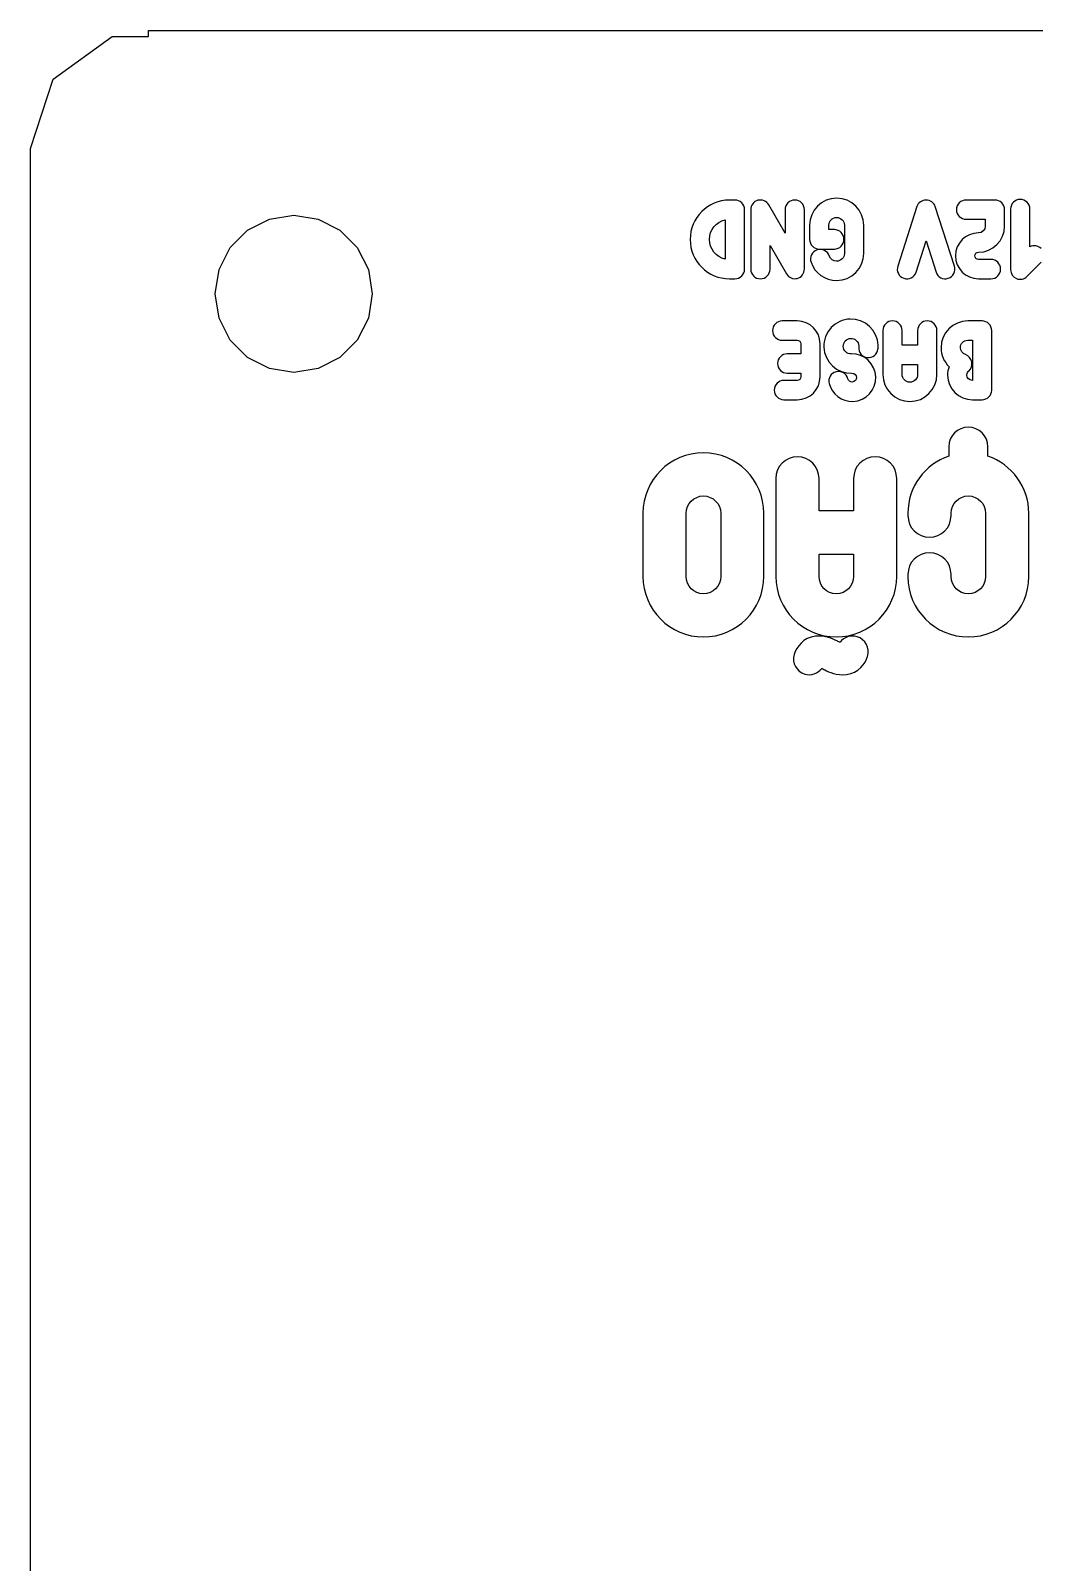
# Model space of a CAD drawing. Extents: x 0 to 215, y 0 to 110.
# Drawn here: x 105.58 to 131.14, y 71.15 to 110.14 of the extents above; entities that cross this region are included whole.
import ezdxf

# ---------------------------------------------------------------- set-up
doc = ezdxf.new("R2010")
doc.units = 0
doc.layers.get('0').update_dxf_attribs({"linetype": 'CONTINUOUS'})

msp = doc.modelspace()

# ---------------------------------------------------------------- linework, layer by layer
at = {"color": 7}
for points in [[(106.15124, 108.905861), (107.65124, 109.995863)], [(107.65124, 109.995863), (108.578241, 109.995863)], [(108.578241, 110.142861), (211.578241, 110.142861)], [(108.578241, 109.995863), (108.578241, 110.142861)], [(105.578241, 107.142861), (106.15124, 108.905861)], [(105.578241, 3.142869), (105.578241, 107.142861)], [(123.510367, 105.83151), (123.376357, 105.83151)], [(124.790251, 105.587137), (124.790251, 104.988027), (124.372452, 105.710637)], [(128.147603, 105.66334), (127.658853, 104.149799)], [(129.104077, 104.149799), (128.61533, 105.66334)], [(130.131007, 105.83151), (129.400512, 105.83151)], [(111.102242, 105.060863), (111.66024, 105.344863)], [(111.66024, 105.344863), (112.278242, 105.442862)], [(112.278242, 105.442862), (112.896241, 105.344863)], [(112.896241, 105.344863), (113.454242, 105.060863)], [(123.265994, 105.326998), (123.265994, 104.328479)], [(123.757371, 104.070968), (123.757371, 105.584509)], [(123.915235, 105.587137), (123.915235, 104.073596)], [(125.281628, 104.073596), (125.281628, 105.587137)], [(129.400512, 105.340136), (129.886631, 105.340136), (129.886631, 105.16671)], [(130.378008, 105.16671), (130.378008, 105.587137)], [(130.531644, 105.600277), (130.531644, 104.057828)], [(131.023019, 104.635918), (131.023019, 105.600277)], [(110.660239, 104.618863), (111.102242, 105.060863)], [(113.454242, 105.060863), (113.896242, 104.618863)], [(125.413956, 105.190358), (125.413956, 104.830366)], [(126.044599, 105.077367), (125.905331, 105.077367), (125.905331, 105.190358)], [(126.299482, 105.190358), (126.299482, 104.470375)], [(126.790859, 104.470375), (126.790859, 105.190358)], [(110.376242, 104.060862), (110.660239, 104.618863)], [(113.896242, 104.618863), (114.180242, 104.060862)], [(124.406609, 104.073596), (124.406609, 104.672706), (124.824411, 103.950095)], [(125.65833, 104.583365), (126.044599, 104.583365)], [(128.12658, 103.997393), (128.381466, 104.788324), (128.63635, 103.997393)], [(130.031154, 104.317969), (129.713205, 104.317969)], [(130.949443, 103.884403), (131.312065, 104.247021)], [(110.27824, 103.442863), (110.376242, 104.060862)], [(114.180242, 104.060862), (114.278241, 103.442863)], [(123.376357, 103.826595), (123.510367, 103.826595)], [(129.713205, 103.826595), (130.031154, 103.826595)], [(110.376242, 102.824861), (110.27824, 103.442863)], [(114.278241, 103.442863), (114.180242, 102.824861)], [(110.660239, 102.266863), (110.376242, 102.824861)], [(114.180242, 102.824861), (113.896242, 102.266863)], [(125.098754, 102.752889), (124.715115, 102.752889)], [(129.804919, 102.752889), (129.4423, 102.752889)], [(111.102242, 101.824861), (110.660239, 102.266863)], [(113.896242, 102.266863), (113.454242, 101.824861)], [(124.715115, 102.261512), (125.098754, 102.261512)], [(125.190724, 102.169544), (125.190724, 101.914658), (124.84387, 101.914658)], [(125.682098, 101.331316), (125.682098, 102.169544)], [(127.279188, 102.508513), (127.279188, 101.391751)], [(128.164717, 102.508513), (128.164717, 102.138012), (127.770565, 102.138012), (127.770565, 102.508513)], [(128.656091, 101.391751), (128.656091, 102.508513)], [(129.4423, 102.261512), (129.557918, 102.261512), (129.557918, 101.239345)], [(130.051923, 100.992345), (130.051923, 102.505885)], [(111.66024, 101.540863), (111.102242, 101.824861)], [(113.454242, 101.824861), (112.896241, 101.540863)], [(126.66411, 102.090714), (126.66411, 102.090714)], [(112.278242, 101.442861), (111.66024, 101.540863)], [(112.896241, 101.540863), (112.278242, 101.442861)], [(124.84387, 101.423284), (125.190724, 101.423284), (125.190724, 101.331316)], [(127.770565, 101.391751), (127.770565, 101.646637), (128.164717, 101.646637)], [(128.164717, 101.646637), (128.164717, 101.391751)], [(125.098754, 101.239345), (124.757157, 101.239345)], [(125.90988, 101.163143), (125.90988, 101.163143)], [(126.385489, 101.281388), (126.385489, 101.281388)], [(124.757157, 100.747971), (125.098754, 100.747971)], [(129.565801, 100.747971), (129.804919, 100.747971)], [(128.957366, 99.549176), (128.963237, 99.314214)], [(129.955956, 99.308341), (129.955956, 99.549176)], [(124.55556, 98.74443), (124.55556, 96.247955)], [(126.535118, 98.74443), (126.535118, 97.916187), (125.654009, 97.916187), (125.654009, 98.74443)], [(127.633566, 96.247955), (127.633566, 98.74443)], [(121.171643, 97.857448), (121.171643, 96.247955)], [(122.270094, 96.247955), (122.270094, 97.857448)], [(123.151203, 97.857448), (123.151203, 96.247955)], [(124.249651, 96.247955), (124.249651, 97.857448)], [(127.917654, 97.857448), (127.917654, 97.798707)], [(129.016102, 97.798707), (129.016102, 97.857448)], [(129.897211, 97.857448), (129.897211, 96.247955)], [(130.995663, 96.247955), (130.995663, 97.857448)], [(125.654009, 96.247955), (125.654009, 96.817739), (126.535118, 96.817739)], [(126.535118, 96.817739), (126.535118, 96.247955)], [(127.917654, 96.300823), (127.917654, 96.247955)], [(129.016102, 96.247955), (129.016102, 96.300823)], [(126.159204, 94.585615), (126.135694, 94.597355), (126.112214, 94.609096)], [(125.748006, 93.898339), (125.777377, 93.880728), (125.800886, 93.868988)]]:
    msp.add_lwpolyline(points, dxfattribs=at)
for points in [[(123.376357, 105.83151), (122.824545, 105.83151), (122.372586, 105.379551), (122.372586, 104.827739)], [(123.757371, 105.584509), (123.757371, 105.72115), (123.647008, 105.83151), (123.510367, 105.83151)], [(124.096546, 105.823628), (123.98881, 105.794723), (123.915235, 105.6975), (123.915235, 105.587137)], [(124.372452, 105.710637), (124.317269, 105.805235), (124.204278, 105.852533), (124.096546, 105.823628)], [(125.037252, 105.83151), (124.900614, 105.83151), (124.790251, 105.72115), (124.790251, 105.587137)], [(125.281628, 105.587137), (125.281628, 105.72115), (125.171265, 105.83151), (125.037252, 105.83151)], [(126.102406, 105.878811), (125.721395, 105.878811), (125.413956, 105.568744), (125.413956, 105.190358)], [(126.790859, 105.190358), (126.790859, 105.568744), (126.480793, 105.878811), (126.102406, 105.878811)], [(128.381466, 105.83151), (128.273731, 105.83151), (128.179136, 105.763193), (128.147603, 105.66334)], [(128.61533, 105.66334), (128.58117, 105.763193), (128.486572, 105.83151), (128.381466, 105.83151)], [(129.400512, 105.83151), (129.263874, 105.83151), (129.153511, 105.72115), (129.153511, 105.587137)], [(130.378008, 105.587137), (130.378008, 105.72115), (130.267645, 105.83151), (130.131007, 105.83151)], [(130.776018, 105.847278), (130.642007, 105.847278), (130.531644, 105.736915), (130.531644, 105.600277)], [(131.023019, 105.600277), (131.023019, 105.736915), (130.912656, 105.847278), (130.776018, 105.847278)], [(122.86396, 104.827739), (122.86396, 105.072112), (123.037386, 105.277071), (123.265994, 105.326998)], [(125.905331, 105.190358), (125.905331, 105.298093), (125.994674, 105.387434), (126.102406, 105.387434)], [(126.102406, 105.387434), (126.210142, 105.387434), (126.299482, 105.298093), (126.299482, 105.190358)], [(129.153511, 105.587137), (129.153511, 105.450499), (129.263874, 105.340136), (129.400512, 105.340136)], [(126.288972, 104.830366), (126.288972, 104.967004), (126.178609, 105.077367), (126.044599, 105.077367)], [(129.713205, 104.993282), (129.390002, 104.993282), (129.129861, 104.733141), (129.129861, 104.409937)], [(129.886631, 105.16671), (129.886631, 105.072112), (129.807801, 104.993282), (129.713205, 104.993282)], [(129.713205, 104.501908), (130.078452, 104.501908), (130.378008, 104.801461), (130.378008, 105.16671)], [(122.372586, 104.827739), (122.372586, 104.275927), (122.824545, 103.826595), (123.376357, 103.826595)], [(123.265994, 104.328479), (123.037386, 104.381035), (122.86396, 104.583365), (122.86396, 104.827739)], [(125.60315, 104.559715), (125.474394, 104.515045), (125.406074, 104.375777), (125.450744, 104.247021)], [(125.413956, 104.830366), (125.413956, 104.693728), (125.524319, 104.583365), (125.65833, 104.583365)], [(125.915843, 104.40731), (125.871173, 104.536068), (125.731905, 104.604385), (125.60315, 104.559715)], [(126.044599, 104.583365), (126.178609, 104.583365), (126.288972, 104.693728), (126.288972, 104.830366)], [(129.621238, 104.409937), (129.621238, 104.459865), (129.66328, 104.501908), (129.713205, 104.501908)], [(131.312065, 104.593875), (131.233235, 104.672706), (131.114986, 104.688471), (131.023019, 104.635918)], [(125.450744, 104.247021), (125.545339, 103.968488), (125.808108, 103.781922), (126.102406, 103.781922)], [(126.102406, 104.273299), (126.018321, 104.273299), (125.942118, 104.325852), (125.915843, 104.40731)], [(126.299482, 104.470375), (126.299482, 104.362639), (126.210142, 104.273299), (126.102406, 104.273299)], [(126.102406, 103.781922), (126.480793, 103.781922), (126.790859, 104.089361), (126.790859, 104.470375)], [(127.658853, 104.149799), (127.616811, 104.021043), (127.687759, 103.881775), (127.816514, 103.839732)], [(128.943789, 103.839732), (129.075172, 103.881775), (129.143492, 104.021043), (129.104077, 104.149799)], [(129.129861, 104.409937), (129.129861, 104.089361), (129.390002, 103.826595), (129.713205, 103.826595)], [(129.713205, 104.317969), (129.66328, 104.317969), (129.621238, 104.360012), (129.621238, 104.409937)], [(130.278155, 104.073596), (130.278155, 104.210234), (130.167792, 104.317969), (130.031154, 104.317969)], [(123.510367, 103.826595), (123.647008, 103.826595), (123.757371, 103.936955), (123.757371, 104.070968)], [(123.915235, 104.073596), (123.915235, 103.936955), (124.025598, 103.826595), (124.159608, 103.826595)], [(124.159608, 103.826595), (124.296249, 103.826595), (124.406609, 103.936955), (124.406609, 104.073596)], [(124.824411, 103.950095), (124.879591, 103.855497), (124.992582, 103.8082), (125.100317, 103.837105)], [(125.100317, 103.837105), (125.208053, 103.86601), (125.281628, 103.963233), (125.281628, 104.073596)], [(127.816514, 103.839732), (127.945272, 103.79769), (128.084538, 103.868638), (128.12658, 103.997393)], [(128.63635, 103.997393), (128.675765, 103.868638), (128.815033, 103.79769), (128.943789, 103.839732)], [(130.031154, 103.826595), (130.167792, 103.826595), (130.278155, 103.936955), (130.278155, 104.073596)], [(130.531644, 104.057828), (130.531644, 103.957978), (130.592079, 103.868638), (130.681422, 103.83185)], [(130.681422, 103.83185), (130.77339, 103.792435), (130.881126, 103.813449), (130.949443, 103.884403)], [(124.715115, 102.752889), (124.581102, 102.752889), (124.470739, 102.642526), (124.470739, 102.505885)], [(125.682098, 102.169544), (125.682098, 102.49012), (125.421957, 102.752889), (125.098754, 102.752889)], [(125.96506, 102.582088), (125.838932, 102.448078), (125.773239, 102.272022), (125.778494, 102.088086)], [(126.443297, 102.800187), (126.259361, 102.794937), (126.088561, 102.716101), (125.96506, 102.582088)], [(127.158025, 102.135384), (127.144901, 102.516395), (126.824311, 102.813324), (126.443297, 102.800187)], [(127.523562, 102.755517), (127.389551, 102.755517), (127.279188, 102.645154), (127.279188, 102.508513)], [(127.770565, 102.508513), (127.770565, 102.645154), (127.660202, 102.755517), (127.523562, 102.755517)], [(128.40909, 102.755517), (128.27508, 102.755517), (128.164717, 102.645154), (128.164717, 102.508513)], [(128.656091, 102.508513), (128.656091, 102.645154), (128.545728, 102.755517), (128.40909, 102.755517)], [(129.4423, 102.752889), (129.066544, 102.752889), (128.761733, 102.448078), (128.761733, 102.072319)], [(130.051923, 102.505885), (130.051923, 102.642526), (129.94156, 102.752889), (129.804919, 102.752889)], [(124.470739, 102.505885), (124.470739, 102.371875), (124.581102, 102.261512), (124.715115, 102.261512)], [(125.098754, 102.261512), (125.151309, 102.261512), (125.190724, 102.219469), (125.190724, 102.169544)], [(126.269871, 102.103851), (126.269871, 102.156404), (126.288272, 102.206332), (126.322424, 102.245747)], [(126.322424, 102.245747), (126.359212, 102.285162), (126.409137, 102.306182), (126.461692, 102.30881)], [(126.461692, 102.30881), (126.569425, 102.314059), (126.661395, 102.227352), (126.66665, 102.116989)], [(129.253107, 102.072319), (129.253107, 102.177427), (129.337195, 102.261512), (129.4423, 102.261512)], [(124.84387, 101.914658), (124.707229, 101.914658), (124.596869, 101.804295), (124.596869, 101.667657)], [(125.778494, 102.088086), (125.791618, 101.707072), (126.112211, 101.410146), (126.493225, 101.423284)], [(126.47483, 101.914658), (126.367094, 101.909409), (126.275126, 101.996116), (126.269871, 102.103851)], [(127.100217, 101.331316), (127.089718, 101.662402), (126.808543, 101.925171), (126.47483, 101.914658)], [(126.66411, 102.090714), (126.650987, 101.954073), (126.748196, 101.8332), (126.884836, 101.820063)], [(126.66665, 102.116989), (126.66665, 102.109115), (126.66665, 102.098588), (126.66411, 102.090714)], [(126.884836, 101.820063), (127.018847, 101.806911), (127.13972, 101.904148), (127.152857, 102.038158)], [(127.152775, 102.038158), (127.158025, 102.069691), (127.158025, 102.103851), (127.158025, 102.135384)], [(128.761733, 102.072319), (128.761733, 101.885756), (128.837936, 101.714955), (128.964063, 101.588827)], [(129.381865, 101.896266), (129.305662, 101.92254), (129.253107, 101.993488), (129.253107, 102.072319)], [(129.544781, 101.712327), (129.52638, 101.79904), (129.465951, 101.86736), (129.381865, 101.896266)], [(124.596869, 101.667657), (124.596869, 101.533647), (124.707229, 101.423284), (124.84387, 101.423284)], [(126.088561, 101.460071), (125.957178, 101.428539), (125.87572, 101.294528), (125.90988, 101.163143)], [(126.385489, 101.281388), (126.353957, 101.412774), (126.219946, 101.494232), (126.088561, 101.460071)], [(126.493225, 101.423284), (126.55366, 101.423284), (126.606213, 101.375986), (126.60884, 101.312921)], [(127.279188, 101.391751), (127.279188, 101.013367), (127.586627, 100.703301), (127.967641, 100.703301)], [(127.967641, 101.194675), (127.857278, 101.194675), (127.770565, 101.284016), (127.770565, 101.391751)], [(127.967641, 100.703301), (128.346025, 100.703301), (128.656091, 101.013367), (128.656091, 101.391751)], [(128.164717, 101.391751), (128.164717, 101.284016), (128.075374, 101.194675), (127.967641, 101.194675)], [(128.964063, 101.588827), (128.940413, 101.520506), (128.927276, 101.449561), (128.927276, 101.375986)], [(128.927276, 101.375986), (128.927276, 101.029132), (129.213695, 100.747971), (129.565801, 100.747971)], [(129.418653, 101.375986), (129.418653, 101.428539), (129.447555, 101.462699), (129.465951, 101.478464)], [(129.557918, 101.239345), (129.484343, 101.241885), (129.418653, 101.305038), (129.418653, 101.375986)], [(129.465951, 101.478464), (129.531641, 101.536274), (129.560546, 101.625614), (129.544781, 101.712327)], [(124.757157, 101.239345), (124.623144, 101.239345), (124.512781, 101.128982), (124.512781, 100.992345)], [(124.512781, 100.992345), (124.512781, 100.858334), (124.623144, 100.747971), (124.757157, 100.747971)], [(125.190724, 101.331316), (125.190724, 101.281388), (125.151309, 101.239345), (125.098754, 101.239345)], [(125.098754, 100.747971), (125.421957, 100.747971), (125.682098, 101.008109), (125.682098, 101.331316)], [(125.90988, 101.163143), (125.978198, 100.887236), (126.233084, 100.695416), (126.516872, 100.705928)], [(126.501107, 101.197303), (126.445924, 101.194763), (126.398627, 101.231463), (126.385489, 101.281388)], [(126.60884, 101.312921), (126.61138, 101.252486), (126.561542, 101.19993), (126.501107, 101.197303)], [(126.516872, 100.705928), (126.850586, 100.716427), (127.110727, 100.997599), (127.100217, 101.331316)], [(129.804919, 100.747971), (129.94156, 100.747971), (130.051923, 100.858334), (130.051923, 100.992345)], [(129.45666, 100.048472), (129.180579, 100.048472), (128.957366, 99.825257), (128.957366, 99.549176)], [(129.955956, 99.549176), (129.955956, 99.825257), (129.732741, 100.048472), (129.45666, 100.048472)], [(122.710648, 99.396451), (121.85891, 99.396451), (121.171643, 98.709186), (121.171643, 97.857448)], [(124.249651, 97.857448), (124.249651, 98.709186), (123.556511, 99.396451), (122.710648, 99.396451)], [(125.101847, 99.296593), (124.802271, 99.296593), (124.55556, 99.049882), (124.55556, 98.74443)], [(125.654009, 98.74443), (125.654009, 99.049882), (125.407299, 99.296593), (125.101847, 99.296593)], [(127.081404, 99.296593), (126.781828, 99.296593), (126.535118, 99.049882), (126.535118, 98.74443)], [(127.633566, 98.74443), (127.633566, 99.049882), (127.386856, 99.296593), (127.081404, 99.296593)], [(128.963237, 99.314214), (128.352333, 99.108621), (127.917654, 98.532964), (127.917654, 97.857448)], [(130.995663, 97.857448), (130.995663, 98.527091), (130.560984, 99.102748), (129.955956, 99.308341)], [(122.270094, 97.857448), (122.270094, 98.098283), (122.469811, 98.298003), (122.710648, 98.298003)], [(122.710648, 98.298003), (122.951483, 98.298003), (123.151203, 98.098283), (123.151203, 97.857448)], [(129.016102, 97.857448), (129.016102, 98.098283), (129.21582, 98.298003), (129.456657, 98.298003)], [(129.456657, 98.298003), (129.697491, 98.298003), (129.897211, 98.098283), (129.897211, 97.857448)], [(127.917654, 97.798707), (127.917654, 97.493257), (128.164364, 97.246544), (128.46394, 97.246544)], [(128.46394, 97.246544), (128.769392, 97.246544), (129.016102, 97.493257), (129.016102, 97.798707)], [(128.46394, 96.852983), (128.164364, 96.852983), (127.917654, 96.606273), (127.917654, 96.300823)], [(129.016102, 96.300823), (129.016102, 96.606273), (128.769392, 96.852983), (128.46394, 96.852983)], [(121.171643, 96.247955), (121.171643, 95.402092), (121.85891, 94.708952), (122.710648, 94.708952)], [(122.710648, 95.8074), (122.469811, 95.8074), (122.270094, 96.00712), (122.270094, 96.247955)], [(123.151203, 96.247955), (123.151203, 96.00712), (122.951483, 95.8074), (122.710648, 95.8074)], [(122.710648, 94.708952), (123.556511, 94.708952), (124.249651, 95.402092), (124.249651, 96.247955)], [(124.55556, 96.247955), (124.55556, 95.402092), (125.242825, 94.708952), (126.094563, 94.708952)], [(126.094563, 95.8074), (125.847853, 95.8074), (125.654009, 96.00712), (125.654009, 96.247955)], [(126.094563, 94.708952), (126.940426, 94.708952), (127.633566, 95.402092), (127.633566, 96.247955)], [(126.535118, 96.247955), (126.535118, 96.00712), (126.335401, 95.8074), (126.094563, 95.8074)], [(127.917654, 96.247955), (127.917654, 95.396217), (128.604919, 94.708952), (129.456657, 94.708952)], [(129.456657, 95.8074), (129.21582, 95.8074), (129.016102, 96.001245), (129.016102, 96.247955)], [(129.897211, 96.247955), (129.897211, 96.001245), (129.697491, 95.8074), (129.456657, 95.8074)], [(129.45666, 94.708952), (130.302525, 94.708952), (130.995663, 95.396217), (130.995663, 96.247955)], [(126.112214, 94.609096), (126.000606, 94.661962), (125.818511, 94.755947), (125.560051, 94.726577)], [(126.623253, 94.71485), (126.45878, 94.767719), (126.28256, 94.70311), (126.188574, 94.573875)], [(125.560051, 94.726577), (125.254602, 94.691333), (125.07838, 94.456371), (125.019638, 94.262527)], [(126.188574, 94.573875), (126.176834, 94.573875), (126.170964, 94.579745), (126.159204, 94.585615)], [(126.887588, 94.215557), (126.952203, 94.427023), (126.834719, 94.650238), (126.623253, 94.71485)], [(125.019638, 94.262527), (124.955023, 94.051061), (125.07838, 93.827846), (125.289846, 93.763231)], [(126.353048, 93.751504), (126.6585, 93.792624), (126.834719, 94.027585), (126.887588, 94.215557)], [(125.289818, 93.763228), (125.454291, 93.716235), (125.624638, 93.780839), (125.724497, 93.910079)], [(125.724497, 93.910079), (125.730367, 93.904209), (125.742107, 93.898339), (125.748006, 93.898339)], [(125.800886, 93.868988), (125.90662, 93.816119), (126.094589, 93.722136), (126.353048, 93.751504)]]:
    msp.add_open_spline(points, degree=3, dxfattribs=at)

doc.saveas('drawing.dxf')
